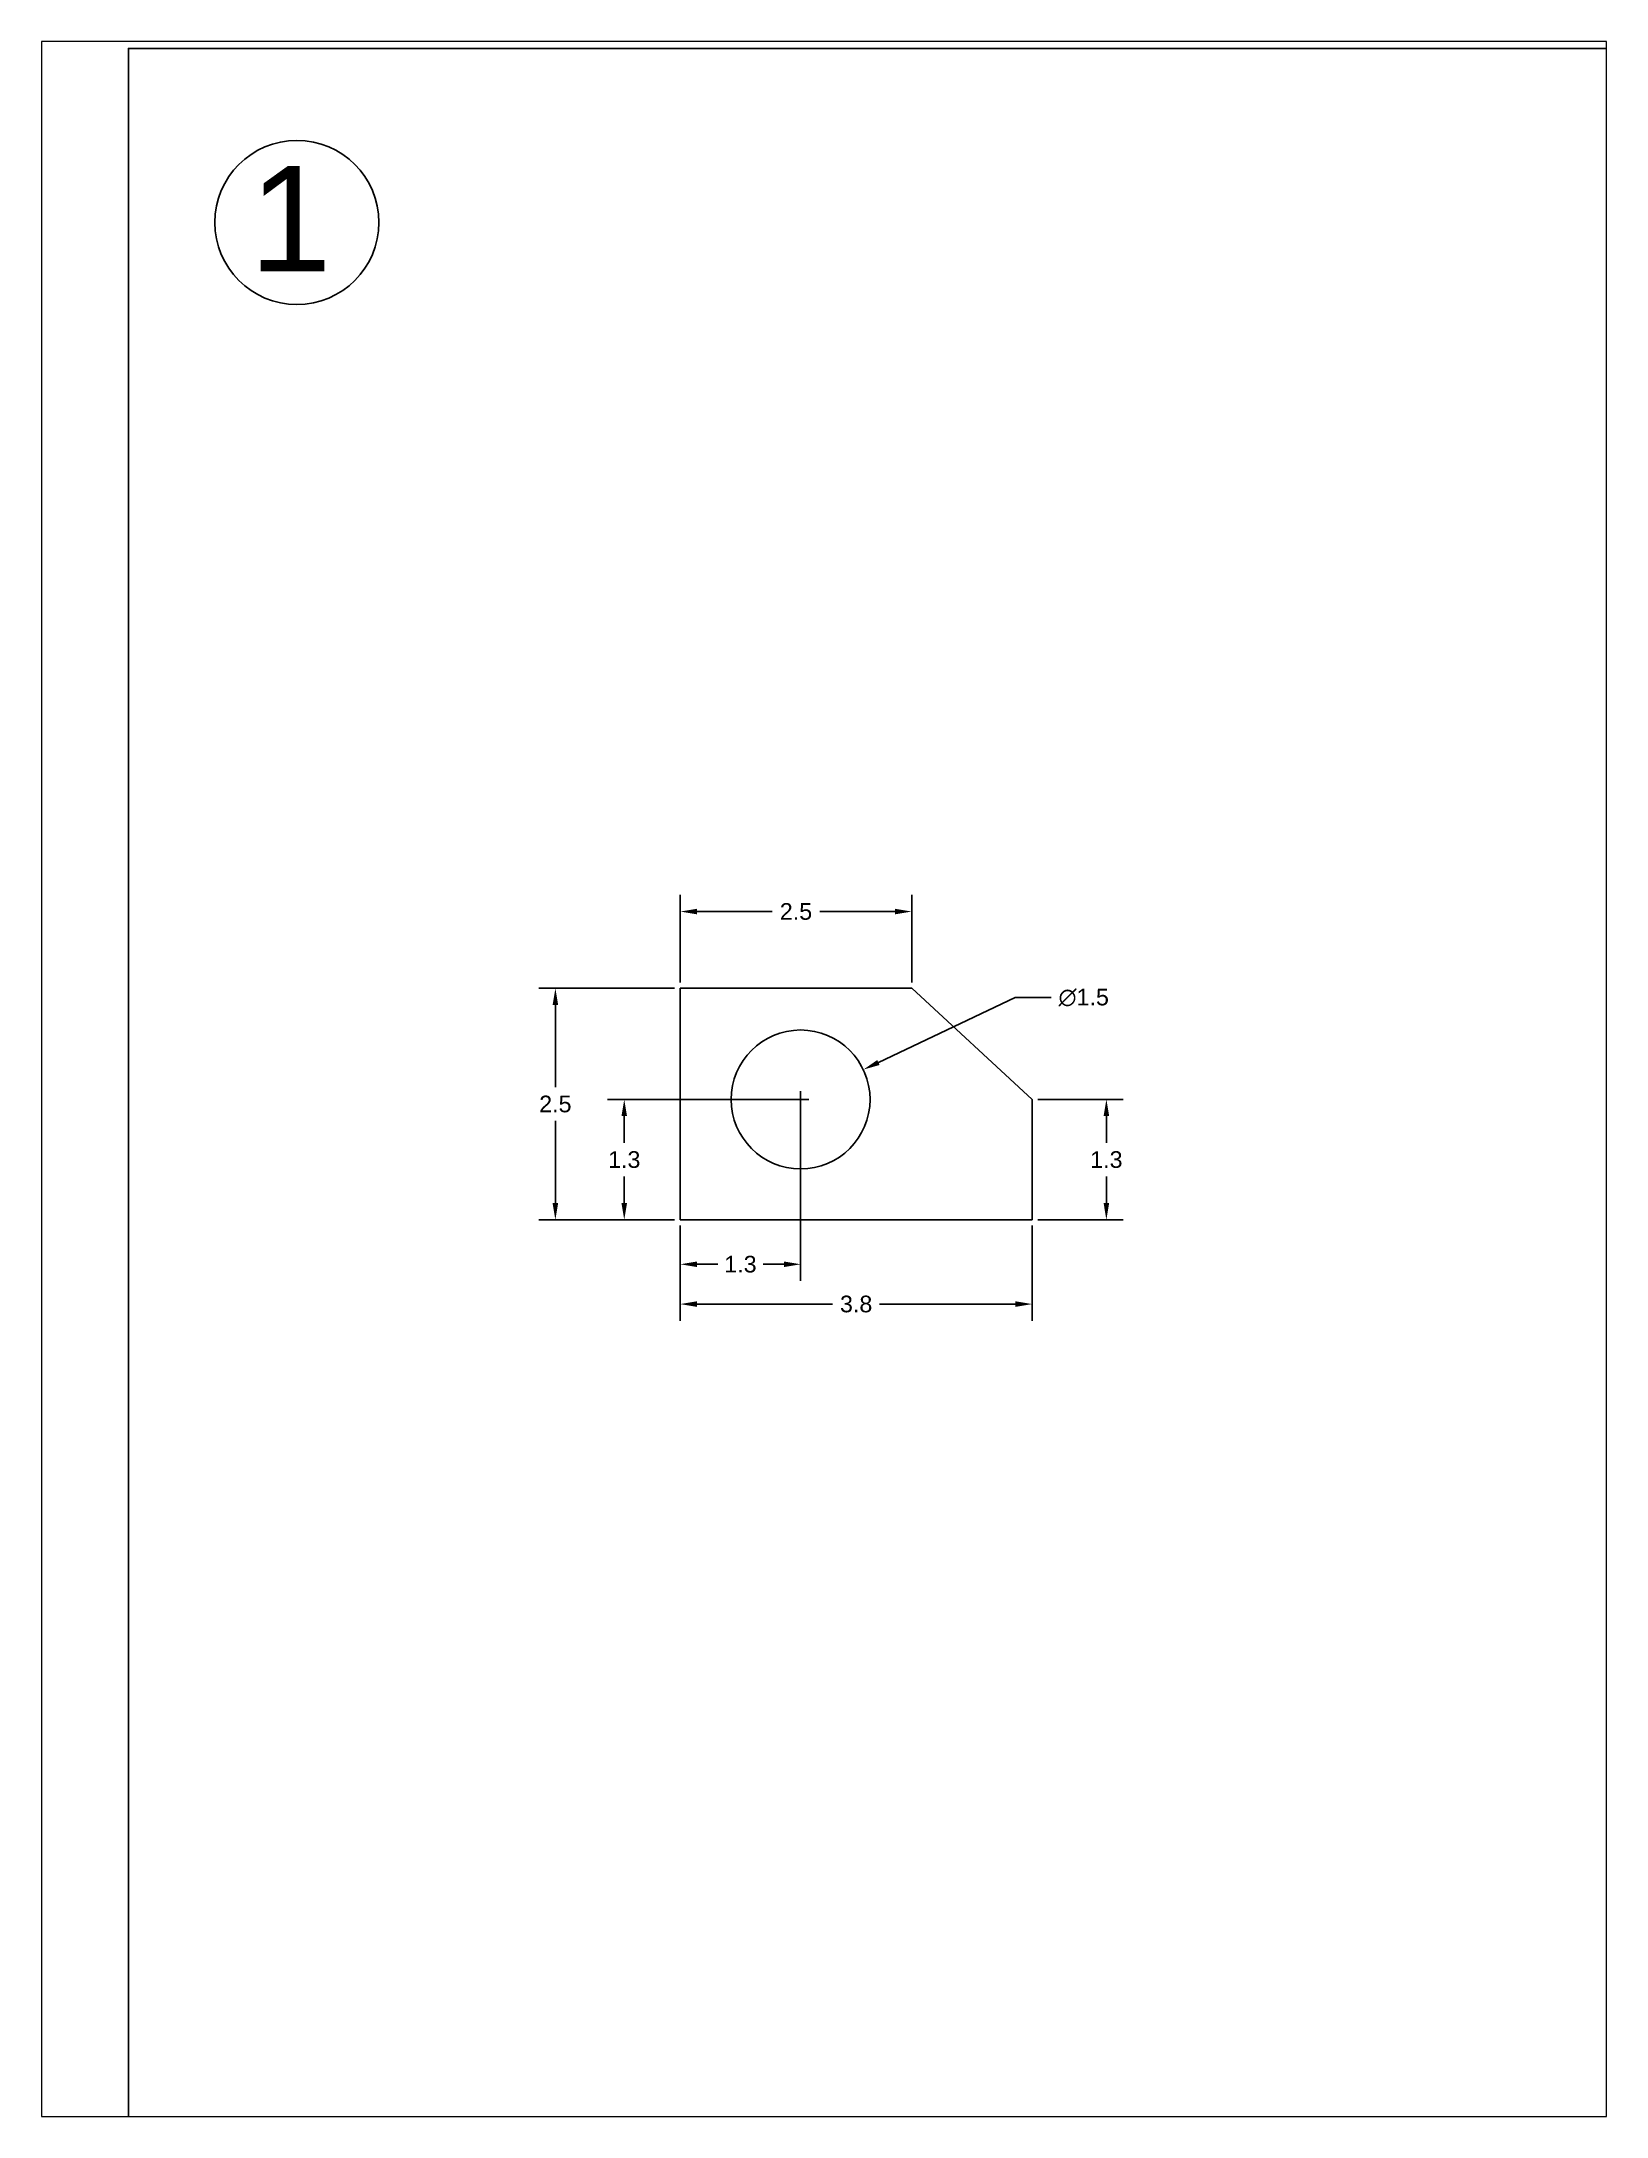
# Paper-space layout 'DRAWING 1' of a CAD drawing. Header units: inches. Extents: x 273 to 575, y -177 to 222.
# The model-space entities are those that its viewports show. They can reach past a viewport. Long polylines and large blocks are cut down to what shows.
import ezdxf

# ---------------------------------------------------------------- set-up
doc = ezdxf.new("R2010")
doc.units = ezdxf.units.IN
doc.header["$MEASUREMENT"] = 0
doc.layers.add('DIM', color=4, linetype='Continuous')
doc.styles.get("Standard").update_dxf_attribs({"font": 'arial.ttf'})
doc.dimstyles.get("Standard").update_dxf_attribs({"dimtxt": 0.18, "dimasz": 0.18, "dimexe": 0.18, "dimexo": 0.0625, "dimgap": 0.09, "dimtad": 0, "dimtih": 1, "dimtoh": 1, "dimdec": 1, "dimzin": 0, "dimdsep": 46, "dimtxsty": 'Standard', "dimcen": 0.09, "dimadec": 0, "dimazin": 0, "dimtfac": 1, "dimtdec": 1, "dimtofl": 0, "dimtmove": 0, "dimatfit": 3, "dimfxl": 1, "dimtolj": 1, "dimtzin": 0, "dimarcsym": 0})

# ---------------------------------------------------------------- blocks, each defined once
blk = doc.blocks.new('*D7')
at = {"layer": 'Defpoints', "color": 0, "transparency": 16777216}
for p in [(32.747, 56.626), (36.547, 56.626), (36.547, 55.716)]:
    blk.add_point(p, dxfattribs=at)
at = {"layer": 'DIM', "color": 0, "lineweight": -2, "transparency": 16777216}
for p, q in [((32.747, 56.563), (32.747, 55.536)), ((36.547, 56.563), (36.547, 55.536)), ((32.927, 55.716), (34.393, 55.716)), ((36.367, 55.716), (34.901, 55.716))]:
    blk.add_line(p, q, dxfattribs=at)
at = {"layer": 'DIM', "color": 0, "transparency": 16777216}
for points in [[(32.927, 55.746), (32.927, 55.686), (32.747, 55.716)], [(36.367, 55.746), (36.367, 55.686), (36.547, 55.716)]]:
    blk.add_solid(points, dxfattribs=at)
at = {"layer": 'DIM', "color": 0, "transparency": 16777216, "insert": (34.647, 55.716), "char_height": 0.18, "attachment_point": 5}
blk.add_mtext('\\A1;3.8', dxfattribs=at)
blk = doc.blocks.new('*D8')
at = {"layer": 'Defpoints', "color": 0, "transparency": 16777216}
for p in [(31.398, 59.126), (32.747, 59.126), (32.747, 56.626)]:
    blk.add_point(p, dxfattribs=at)
at = {"layer": 'DIM', "color": 0, "lineweight": -2, "transparency": 16777216}
for p, q in [((32.685, 59.126), (31.218, 59.126)), ((31.398, 58.946), (31.398, 58.058)), ((31.398, 56.806), (31.398, 57.694)), ((32.685, 56.626), (31.218, 56.626))]:
    blk.add_line(p, q, dxfattribs=at)
at = {"layer": 'DIM', "color": 0, "transparency": 16777216}
for points in [[(31.368, 58.946), (31.428, 58.946), (31.398, 59.126)], [(31.368, 56.806), (31.428, 56.806), (31.398, 56.626)]]:
    blk.add_solid(points, dxfattribs=at)
at = {"layer": 'DIM', "color": 0, "transparency": 16777216, "insert": (31.398, 57.876), "char_height": 0.18, "attachment_point": 5}
blk.add_mtext('\\A1;2.5', dxfattribs=at)
blk = doc.blocks.new('*D9')
at = {"layer": 'Defpoints', "color": 0, "transparency": 16777216}
for p in [(35.247, 59.955), (32.747, 59.126), (35.247, 59.126)]:
    blk.add_point(p, dxfattribs=at)
at = {"layer": 'DIM', "color": 0, "lineweight": -2, "transparency": 16777216}
for p, q in [((32.747, 59.188), (32.747, 60.135)), ((35.247, 59.188), (35.247, 60.135)), ((32.927, 59.955), (33.741, 59.955)), ((35.067, 59.955), (34.254, 59.955))]:
    blk.add_line(p, q, dxfattribs=at)
at = {"layer": 'DIM', "color": 0, "transparency": 16777216}
for points in [[(32.927, 59.985), (32.927, 59.925), (32.747, 59.955)], [(35.067, 59.985), (35.067, 59.925), (35.247, 59.955)]]:
    blk.add_solid(points, dxfattribs=at)
at = {"layer": 'DIM', "color": 0, "transparency": 16777216, "insert": (33.997, 59.955), "char_height": 0.18, "attachment_point": 5}
blk.add_mtext('\\A1;2.5', dxfattribs=at)
blk = doc.blocks.new('*D10')
at = {"layer": 'Defpoints', "color": 0, "transparency": 16777216}
for p in [(36.547, 57.926), (36.547, 56.626), (37.35, 56.626)]:
    blk.add_point(p, dxfattribs=at)
at = {"layer": 'DIM', "color": 0, "lineweight": -2, "transparency": 16777216}
for p, q in [((36.61, 57.926), (37.53, 57.926)), ((37.35, 57.746), (37.35, 57.458)), ((37.35, 56.806), (37.35, 57.094)), ((36.61, 56.626), (37.53, 56.626))]:
    blk.add_line(p, q, dxfattribs=at)
at = {"layer": 'DIM', "color": 0, "transparency": 16777216}
for points in [[(37.32, 57.746), (37.38, 57.746), (37.35, 57.926)], [(37.32, 56.806), (37.38, 56.806), (37.35, 56.626)]]:
    blk.add_solid(points, dxfattribs=at)
at = {"layer": 'DIM', "color": 0, "transparency": 16777216, "insert": (37.35, 57.276), "char_height": 0.18, "attachment_point": 5}
blk.add_mtext('\\A1;1.3', dxfattribs=at)
blk = doc.blocks.new('*D11')
at = {"layer": 'Defpoints', "color": 0, "transparency": 16777216}
for p in [(34.047, 57.926), (32.747, 56.626), (32.747, 56.146)]:
    blk.add_point(p, dxfattribs=at)
at = {"layer": 'DIM', "color": 0, "lineweight": -2, "transparency": 16777216}
for p, q in [((34.047, 57.863), (34.047, 55.966)), ((32.747, 56.563), (32.747, 55.966)), ((32.927, 56.146), (33.152, 56.146)), ((33.867, 56.146), (33.643, 56.146))]:
    blk.add_line(p, q, dxfattribs=at)
at = {"layer": 'DIM', "color": 0, "transparency": 16777216}
for points in [[(32.927, 56.176), (32.927, 56.116), (32.747, 56.146)], [(33.867, 56.176), (33.867, 56.116), (34.047, 56.146)]]:
    blk.add_solid(points, dxfattribs=at)
at = {"layer": 'DIM', "color": 0, "transparency": 16777216, "insert": (33.397, 56.146), "char_height": 0.18, "attachment_point": 5}
blk.add_mtext('\\A1;1.3', dxfattribs=at)
blk = doc.blocks.new('*D12')
at = {"layer": 'Defpoints', "color": 0, "transparency": 16777216}
for p in [(34.047, 57.926), (32.142, 56.626), (32.747, 56.626)]:
    blk.add_point(p, dxfattribs=at)
at = {"layer": 'DIM', "color": 0, "lineweight": -2, "transparency": 16777216}
for p, q in [((33.985, 57.926), (31.962, 57.926)), ((32.142, 57.746), (32.142, 57.458)), ((32.142, 56.806), (32.142, 57.094)), ((32.685, 56.626), (31.962, 56.626))]:
    blk.add_line(p, q, dxfattribs=at)
at = {"layer": 'DIM', "color": 0, "transparency": 16777216}
for points in [[(32.112, 57.746), (32.172, 57.746), (32.142, 57.926)], [(32.112, 56.806), (32.172, 56.806), (32.142, 56.626)]]:
    blk.add_solid(points, dxfattribs=at)
at = {"layer": 'DIM', "color": 0, "transparency": 16777216, "insert": (32.142, 57.276), "char_height": 0.18, "attachment_point": 5}
blk.add_mtext('\\A1;1.3', dxfattribs=at)
blk = doc.blocks.new('*D13')
at = {"layer": 'Defpoints', "color": 0, "transparency": 16777216}
for p in [(34.725, 58.248), (33.37, 57.604)]:
    blk.add_point(p, dxfattribs=at)
at = {"layer": 'DIM', "color": 0, "lineweight": -2, "transparency": 16777216}
for p, q in [((36.364, 59.026), (34.888, 58.325)), ((36.752, 59.026), (36.364, 59.026)), ((33.957, 57.926), (34.137, 57.926)), ((34.047, 57.836), (34.047, 58.016))]:
    blk.add_line(p, q, dxfattribs=at)
at = {"layer": 'DIM', "color": 0, "transparency": 16777216}
blk.add_solid([(34.875, 58.352), (34.9, 58.298), (34.725, 58.248)], dxfattribs=at)
at = {"layer": 'DIM', "color": 0, "transparency": 16777216, "insert": (37.105, 59.026), "char_height": 0.18, "attachment_point": 5}
blk.add_mtext('\\A1;∅1.5', dxfattribs=at)

msp = doc.modelspace()

# ---------------------------------------------------------------- linework, layer by layer
for p, q in [((32.747, 56.626), (32.747, 59.126)), ((32.747, 59.126), (35.247, 59.126)), ((32.747, 56.626), (32.747, 59.126)), ((35.247, 59.126), (36.547, 57.926)), ((36.547, 56.626), (36.547, 57.926)), ((32.747, 56.626), (36.547, 56.626))]:
    msp.add_line(p, q)
for centre, radius in [((28.606, 67.397), 0.886), ((28.606, 67.397), 0.886), ((34.047, 57.926), 0.75)]:
    msp.add_circle(centre, radius)
at = {"layer": 'Defpoints', "color": 252, "true_color": 0x939598}
msp.add_lwpolyline([(167.065, 46.807), (26.786, 46.807), (26.786, 69.277), (167.065, 69.277)], dxfattribs=at)

# ---------------------------------------------------------------- texts
msp.add_text('1', height=1.137).set_placement((28.095, 66.868))
msp.add_text('1', height=1.137).set_placement((28.095, 66.868))

# ---------------------------------------------------------------- dimensions: what is measured, and where the dimension line sits
at = {"layer": 'DIM'}
dim = msp.add_linear_dim(base=(35.247, 59.955), p1=(32.747, 59.126), p2=(35.247, 59.126), dimstyle='Standard', dxfattribs=at)
dim.commit()
dim.dimension.update_dxf_attribs({"geometry": '*D9', "text_midpoint": (33.997, 59.955)})
for base, p1, p2, picture, middle in [((31.398, 59.126), (32.747, 56.626), (32.747, 59.126), '*D8', (31.398, 57.876)), ((32.142, 56.626), (34.047, 57.926), (32.747, 56.626), '*D12', (32.142, 57.276))]:
    dim = msp.add_linear_dim(base=base, p1=p1, p2=p2, angle=90, dimstyle='Standard', dxfattribs=at)
    dim.commit()
    dim.dimension.update_dxf_attribs({"geometry": picture, "text_midpoint": middle, "dimtype": 160})
dim = msp.add_diameter_dim_2p(p1=(33.37, 57.604), p2=(34.725, 58.248), dimstyle='Standard', dxfattribs=at)
dim.commit()
dim.dimension.update_dxf_attribs({"geometry": '*D13', "text_midpoint": (37.105, 59.026), "dimtype": 163})
for base, p1, p2, picture, middle in [((32.747, 56.146), (34.047, 57.926), (32.747, 56.626), '*D11', (33.397, 56.146)), ((36.547, 55.716), (32.747, 56.626), (36.547, 56.626), '*D7', (34.647, 55.716))]:
    dim = msp.add_linear_dim(base=base, p1=p1, p2=p2, dimstyle='Standard', dxfattribs=at)
    dim.commit()
    dim.dimension.update_dxf_attribs({"geometry": picture, "text_midpoint": middle, "dimtype": 160})
dim = msp.add_linear_dim(base=(37.35, 56.626), p1=(36.547, 57.926), p2=(36.547, 56.626), angle=90, dimstyle='Standard', dxfattribs=at)
dim.commit()
dim.dimension.update_dxf_attribs({"geometry": '*D10', "text_midpoint": (37.35, 57.276)})

psp = doc.layouts.new('DRAWING 1')

# ---------------------------------------------------------------- viewports
at = {"layer": '0', "view_target_point": (96.688, 85.235)}
psp.add_viewport(center=(424.25, 22.39), size=(301.56, 399.743), view_center_point=(-62.388, -27.088), view_height=22.4087, dxfattribs=at)

doc.saveas('drawing.dxf')
